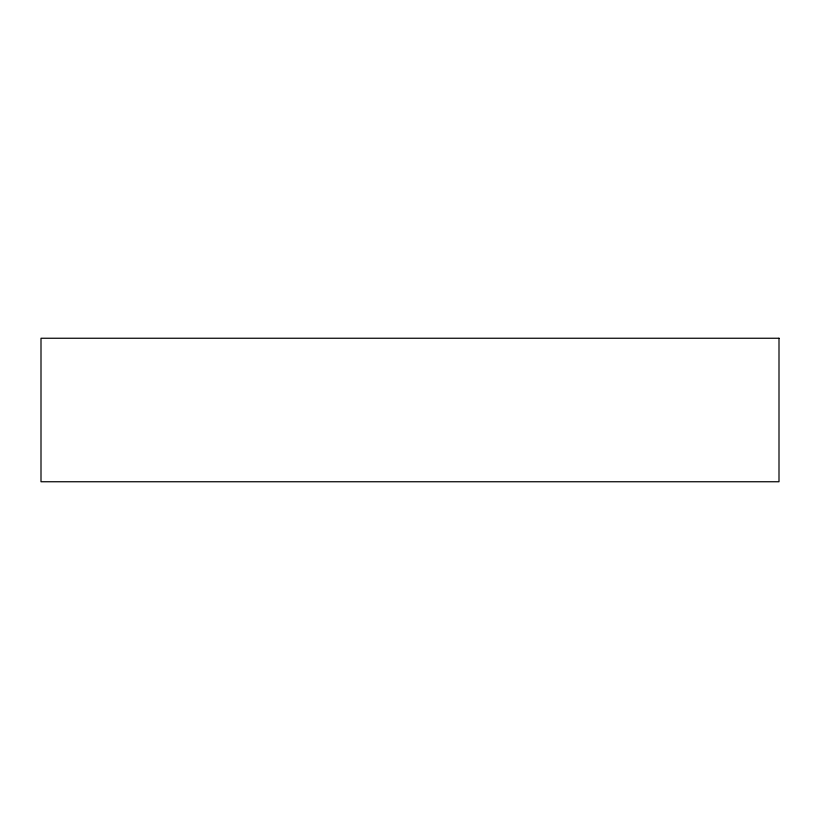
<?xml version="1.0" encoding="UTF-8"?>
<svg xmlns="http://www.w3.org/2000/svg" width="820" height="820" viewBox="0 0 820 820"><rect width="100%" height="100%" fill="white"/><g stroke="black" fill="none" stroke-linecap="round" stroke-linejoin="round"><path stroke-width="1.23" d="M779 338.25L41 338.25L41 481.75L779 481.75L779 338.25"/></g></svg>
